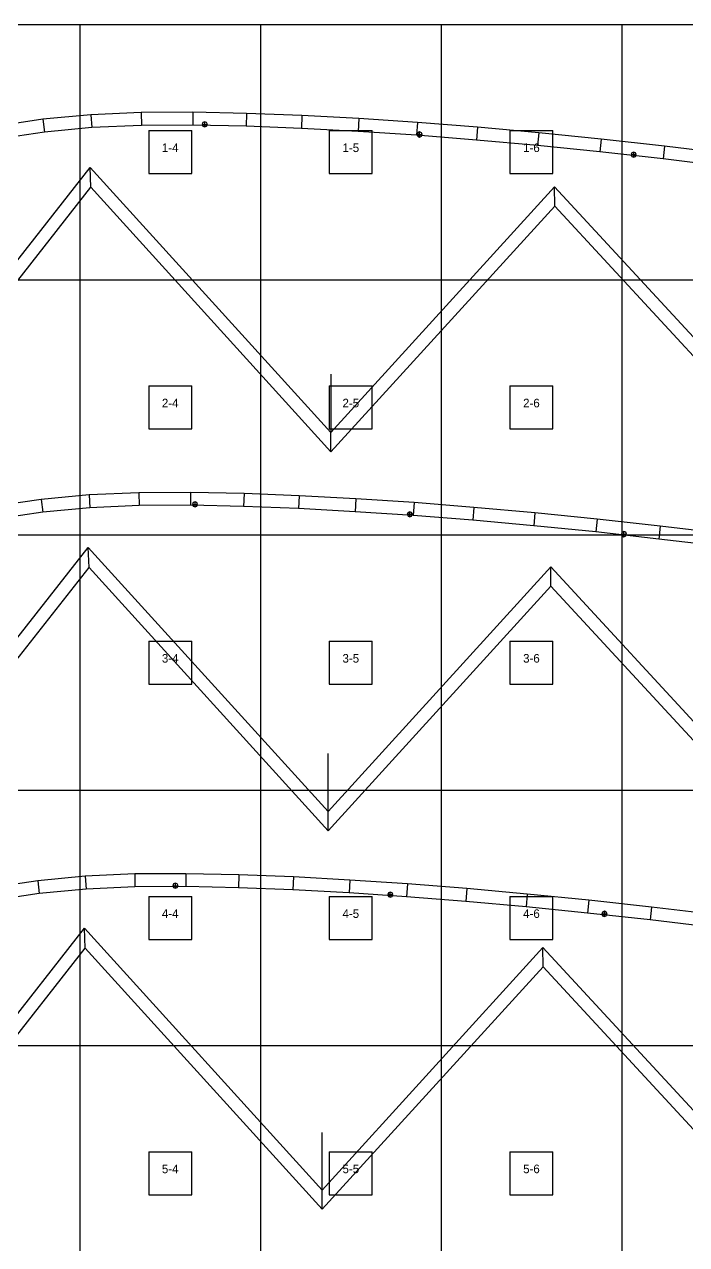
# Model space of a CAD drawing. Header units: metres. Extents: x -237 to 2940, y -2970 to 0.
# Drawn here: x 565 to 1335, y -1420 to 0 of the extents above; entities that cross this region are included whole.
import ezdxf
from ezdxf.enums import TextEntityAlignment as Align

# ---------------------------------------------------------------- set-up
doc = ezdxf.new("R2010")
doc.units = ezdxf.units.M
doc.layers.add('default', color=7, linetype='Continuous')
doc.layers.add('TEXTLAYER', color=7, linetype='Continuous')

msp = doc.modelspace()

# ---------------------------------------------------------------- linework, layer by layer
at = {"color": 9}
for p, q in [((420, 0), (630, 0)), ((630, 0), (630, -297)), ((630, 0), (840, 0)), ((630, 0), (630, -297)), ((840, 0), (840, -297)), ((840, 0), (1050, 0)), ((840, 0), (840, -297)), ((1050, 0), (1050, -297)), ((1050, 0), (1260, 0)), ((1050, 0), (1050, -297)), ((1260, 0), (1260, -297)), ((1260, 0), (1470, 0)), ((1260, 0), (1260, -297)), ((710, -123.5), (760, -123.5)), ((710, -123.5), (710, -173.5)), ((760, -173.5), (760, -123.5)), ((920, -123.5), (970, -123.5)), ((920, -123.5), (920, -173.5)), ((970, -173.5), (970, -123.5)), ((1130, -123.5), (1180, -123.5)), ((1130, -123.5), (1130, -173.5)), ((1180, -173.5), (1180, -123.5)), ((710, -173.5), (760, -173.5)), ((920, -173.5), (970, -173.5)), ((1130, -173.5), (1180, -173.5)), ((420, -297), (630, -297)), ((420, -297), (630, -297)), ((630, -297), (840, -297)), ((630, -297), (630, -594)), ((630, -297), (840, -297)), ((630, -297), (630, -594)), ((840, -297), (1050, -297)), ((840, -297), (840, -594)), ((840, -297), (1050, -297)), ((840, -297), (840, -594)), ((1050, -297), (1260, -297)), ((1050, -297), (1050, -594)), ((1050, -297), (1260, -297)), ((1050, -297), (1050, -594)), ((1260, -297), (1470, -297)), ((1260, -297), (1260, -594)), ((1260, -297), (1470, -297)), ((1260, -297), (1260, -594)), ((710, -420.5), (760, -420.5)), ((710, -420.5), (710, -470.5)), ((760, -470.5), (760, -420.5)), ((920, -420.5), (970, -420.5)), ((920, -420.5), (920, -470.5)), ((970, -470.5), (970, -420.5)), ((1130, -420.5), (1180, -420.5)), ((1130, -420.5), (1130, -470.5)), ((1180, -470.5), (1180, -420.5)), ((710, -470.5), (760, -470.5)), ((920, -470.5), (970, -470.5)), ((1130, -470.5), (1180, -470.5)), ((420, -594), (630, -594)), ((420, -594), (630, -594)), ((630, -594), (840, -594)), ((630, -594), (630, -891)), ((630, -594), (840, -594)), ((630, -594), (630, -891)), ((840, -594), (1050, -594)), ((840, -594), (840, -891)), ((840, -594), (1050, -594)), ((840, -594), (840, -891)), ((1050, -594), (1260, -594)), ((1050, -594), (1050, -891)), ((1050, -594), (1260, -594)), ((1050, -594), (1050, -891)), ((1260, -594), (1470, -594)), ((1260, -594), (1260, -891)), ((1260, -594), (1470, -594)), ((1260, -594), (1260, -891)), ((710, -717.5), (760, -717.5)), ((710, -717.5), (710, -767.5)), ((760, -767.5), (760, -717.5)), ((920, -717.5), (970, -717.5)), ((920, -717.5), (920, -767.5)), ((970, -767.5), (970, -717.5)), ((1130, -717.5), (1180, -717.5)), ((1130, -717.5), (1130, -767.5)), ((1180, -767.5), (1180, -717.5)), ((710, -767.5), (760, -767.5)), ((920, -767.5), (970, -767.5)), ((1130, -767.5), (1180, -767.5)), ((420, -891), (630, -891)), ((420, -891), (630, -891)), ((630, -891), (840, -891)), ((630, -891), (630, -1188)), ((630, -891), (840, -891)), ((630, -891), (630, -1188)), ((840, -891), (1050, -891)), ((840, -891), (840, -1188)), ((840, -891), (1050, -891)), ((840, -891), (840, -1188)), ((1050, -891), (1260, -891)), ((1050, -891), (1050, -1188)), ((1050, -891), (1260, -891)), ((1050, -891), (1050, -1188)), ((1260, -891), (1470, -891)), ((1260, -891), (1260, -1188)), ((1260, -891), (1470, -891)), ((1260, -891), (1260, -1188)), ((710, -1014.5), (760, -1014.5)), ((710, -1014.5), (710, -1064.5)), ((760, -1064.5), (760, -1014.5)), ((920, -1014.5), (970, -1014.5)), ((920, -1014.5), (920, -1064.5)), ((970, -1064.5), (970, -1014.5)), ((1130, -1014.5), (1180, -1014.5)), ((1130, -1014.5), (1130, -1064.5)), ((1180, -1064.5), (1180, -1014.5)), ((710, -1064.5), (760, -1064.5)), ((920, -1064.5), (970, -1064.5)), ((1130, -1064.5), (1180, -1064.5)), ((420, -1188), (630, -1188)), ((420, -1188), (630, -1188)), ((630, -1188), (840, -1188)), ((630, -1188), (630, -1485)), ((630, -1188), (840, -1188)), ((630, -1188), (630, -1485)), ((840, -1188), (1050, -1188)), ((840, -1188), (840, -1485)), ((840, -1188), (1050, -1188)), ((840, -1188), (840, -1485)), ((1050, -1188), (1260, -1188)), ((1050, -1188), (1050, -1485)), ((1050, -1188), (1260, -1188)), ((1050, -1188), (1050, -1485)), ((1260, -1188), (1470, -1188)), ((1260, -1188), (1260, -1485)), ((1260, -1188), (1470, -1188)), ((1260, -1188), (1260, -1485)), ((710, -1311.5), (760, -1311.5)), ((710, -1311.5), (710, -1361.5)), ((760, -1361.5), (760, -1311.5)), ((920, -1311.5), (970, -1311.5)), ((920, -1311.5), (920, -1361.5)), ((970, -1361.5), (970, -1311.5)), ((1130, -1311.5), (1180, -1311.5)), ((1130, -1311.5), (1130, -1361.5)), ((1180, -1361.5), (1180, -1311.5)), ((710, -1361.5), (760, -1361.5)), ((920, -1361.5), (970, -1361.5)), ((1130, -1361.5), (1180, -1361.5))]:
    msp.add_line(p, q, dxfattribs=at)
at = {"layer": 'default', "color": 7, "linetype": 'Continuous'}
for p, q in [((587, -110.4), (533.6, -118.3)), ((642.9, -105.1), (587, -110.4)), ((587, -110.4), (588.8, -125.3)), ((701.1, -102.5), (642.9, -105.1)), ((642.9, -105.1), (643.9, -120)), ((761.5, -102.2), (701.1, -102.5)), ((701.1, -102.5), (701.5, -117.5)), ((761.5, -102.2), (761.3, -117.2)), ((823.9, -103.5), (761.5, -102.2)), ((775.2, -113.3), (773.1, -114.2)), ((777.3, -114.2), (775.2, -113.3)), ((775.2, -119.3), (775.2, -113.3)), ((823.9, -103.5), (823.4, -118.5)), ((888.2, -106), (823.9, -103.5)), ((888.2, -106), (887.5, -121)), ((954.5, -109.6), (888.2, -106)), ((954.5, -109.6), (953.6, -124.5)), ((1022.6, -114.1), (954.5, -109.6)), ((588.8, -125.3), (536.2, -133.1)), ((643.9, -120), (588.8, -125.3)), ((701.5, -117.5), (643.9, -120)), ((761.3, -117.2), (701.5, -117.5)), ((823.4, -118.5), (761.3, -117.2)), ((773.1, -114.2), (772.2, -116.3)), ((772.2, -116.3), (773.1, -118.4)), ((772.2, -116.3), (778.2, -116.3)), ((773.1, -118.4), (775.2, -119.3)), ((775.2, -119.3), (777.3, -118.4)), ((778.2, -116.3), (777.3, -114.2)), ((777.3, -118.4), (778.2, -116.3)), ((887.5, -121), (823.4, -118.5)), ((953.6, -124.5), (887.5, -121)), ((1021.5, -129), (953.6, -124.5)), ((1022.6, -114.1), (1021.5, -129)), ((1022.9, -126), (1022, -128.1)), ((1092.3, -119.6), (1022.6, -114.1)), ((1025, -125.1), (1022.9, -126)), ((1025, -131.1), (1025, -125.1)), ((1027.1, -126), (1025, -125.1)), ((1028, -128.1), (1027.1, -126)), ((1092.3, -119.6), (1091, -134.6)), ((1163.5, -126.1), (1092.3, -119.6)), ((1163.5, -126.1), (1162.1, -141)), ((1236.1, -133.4), (1163.5, -126.1)), ((1091, -134.6), (1021.5, -129)), ((1022, -128.1), (1022.9, -130.2)), ((1022, -128.1), (1028, -128.1)), ((1022.9, -130.2), (1025, -131.1)), ((1025, -131.1), (1027.1, -130.2)), ((1027.1, -130.2), (1028, -128.1)), ((1162.1, -141), (1091, -134.6)), ((1234.5, -148.3), (1162.1, -141)), ((1236.1, -133.4), (1234.5, -148.3)), ((1309.9, -141.6), (1236.1, -133.4)), ((1309.9, -141.6), (1308.2, -156.5)), ((1384.7, -150.6), (1309.9, -141.6)), ((1308.2, -156.5), (1234.5, -148.3)), ((1271.8, -149.3), (1270.9, -151.5)), ((1270.9, -151.5), (1271.8, -153.6)), ((1270.9, -151.5), (1276.9, -151.5)), ((1273.9, -148.5), (1271.8, -149.3)), ((1271.8, -153.6), (1273.9, -154.5)), ((1276, -149.3), (1273.9, -148.5)), ((1273.9, -154.5), (1273.9, -148.5)), ((1273.9, -154.5), (1276, -153.6)), ((1276.9, -151.5), (1276, -149.3)), ((1276, -153.6), (1276.9, -151.5)), ((387.6, -490.8), (642, -166.3)), ((642, -166.3), (921.9, -474.8)), ((642.8, -189.5), (642, -166.3)), ((1382.9, -165.5), (1308.2, -156.5)), ((397, -503.1), (642.8, -189.5)), ((642.8, -189.5), (921.9, -497.1)), ((921.9, -474.8), (1182, -189.1)), ((1182.1, -211.3), (1182, -189.1)), ((1182, -189.1), (1472.8, -504.3)), ((921.9, -497.1), (1182.1, -211.3)), ((1182.1, -211.3), (1470.3, -523.7)), ((922.1, -474.7), (922.1, -407)), ((921.9, -497.1), (921.9, -474.8)), ((585, -552.7), (531.8, -560.6)), ((640.6, -547.4), (585, -552.7)), ((585, -552.7), (586.8, -567.6)), ((698.6, -544.8), (640.6, -547.4)), ((640.6, -547.4), (641.7, -562.4)), ((758.7, -544.5), (698.6, -544.8)), ((698.6, -544.8), (699, -559.8)), ((758.7, -544.5), (758.6, -559.5)), ((820.9, -545.9), (758.7, -544.5)), ((820.9, -545.9), (820.4, -560.9)), ((884.9, -548.3), (820.9, -545.9)), ((884.9, -548.3), (884.2, -563.3)), ((950.9, -551.9), (884.9, -548.3)), ((950.9, -551.9), (950, -566.9)), ((1018.7, -556.4), (950.9, -551.9)), ((586.8, -567.6), (534.5, -575.4)), ((641.7, -562.4), (586.8, -567.6)), ((699, -559.8), (641.7, -562.4)), ((758.6, -559.5), (699, -559.8)), ((820.4, -560.9), (758.6, -559.5)), ((761.7, -556.3), (760.9, -558.4)), ((760.9, -558.4), (761.7, -560.6)), ((760.9, -558.4), (766.9, -558.4)), ((763.9, -555.4), (761.7, -556.3)), ((761.7, -560.6), (763.9, -561.4)), ((766, -556.3), (763.9, -555.4)), ((763.9, -561.4), (763.9, -555.4)), ((763.9, -561.4), (766, -560.6)), ((766.9, -558.4), (766, -556.3)), ((766, -560.6), (766.9, -558.4)), ((884.2, -563.3), (820.4, -560.9)), ((950, -566.9), (884.2, -563.3)), ((1017.6, -571.3), (950, -566.9)), ((1011.5, -567.7), (1010.6, -569.9)), ((1013.6, -566.9), (1011.5, -567.7)), ((1015.7, -567.7), (1013.6, -566.9)), ((1013.6, -572.9), (1013.6, -566.9)), ((1016.6, -569.9), (1015.7, -567.7)), ((1018.7, -556.4), (1017.6, -571.3)), ((1088.1, -561.9), (1018.7, -556.4)), ((1088.1, -561.9), (1086.8, -576.8)), ((1159, -568.3), (1088.1, -561.9)), ((1010.6, -569.9), (1011.5, -572)), ((1010.6, -569.9), (1016.6, -569.9)), ((1011.5, -572), (1013.6, -572.9)), ((1013.6, -572.9), (1015.7, -572)), ((1015.7, -572), (1016.6, -569.9)), ((1086.8, -576.8), (1017.6, -571.3)), ((1157.6, -583.2), (1086.8, -576.8)), ((1159, -568.3), (1157.6, -583.2)), ((1231.3, -575.6), (1159, -568.3)), ((1231.3, -575.6), (1229.7, -590.5)), ((1304.8, -583.8), (1231.3, -575.6)), ((1229.7, -590.5), (1157.6, -583.2)), ((1303.1, -598.7), (1229.7, -590.5)), ((1260.5, -590.8), (1259.6, -593)), ((1259.6, -593), (1260.5, -595.1)), ((1259.6, -593), (1265.6, -593)), ((1262.6, -590), (1260.5, -590.8)), ((1260.5, -595.1), (1262.6, -596)), ((1264.7, -590.8), (1262.6, -590)), ((1262.6, -596), (1262.6, -590)), ((1262.6, -596), (1264.7, -595.1)), ((1265.6, -593), (1264.7, -590.8)), ((1264.7, -595.1), (1265.6, -593)), ((1304.8, -583.8), (1303.1, -598.7)), ((1379.3, -592.7), (1304.8, -583.8)), ((386.4, -931.5), (639.8, -608.4)), ((639.8, -608.4), (918.5, -915.7)), ((640.6, -631.7), (639.8, -608.4)), ((1377.5, -607.6), (1303.1, -598.7)), ((395.8, -943.8), (640.6, -631.7)), ((640.6, -631.7), (918.5, -938)), ((918.5, -915.7), (1177.5, -631.2)), ((1177.5, -631.2), (1467.1, -945)), ((1177.6, -653.4), (1177.5, -631.2)), ((918.5, -938), (1177.6, -653.4)), ((1177.6, -653.4), (1464.5, -964.4)), ((918.6, -915.5), (918.6, -848.1)), ((918.5, -938), (918.5, -915.7)), ((636.2, -991), (581, -996.2)), ((693.7, -988.4), (636.2, -991)), ((636.2, -991), (637.2, -1005.9)), ((753.3, -988.1), (693.7, -988.4)), ((693.7, -988.4), (694, -1003.4)), ((753.3, -988.1), (753.1, -1003.1)), ((814.9, -989.4), (753.3, -988.1)), ((814.9, -989.4), (814.4, -1004.4)), ((878.4, -991.9), (814.9, -989.4)), ((878.4, -991.9), (877.7, -1006.9)), ((943.8, -995.4), (878.4, -991.9)), ((581, -996.2), (528.3, -1004.1)), ((581, -996.2), (582.8, -1011.1)), ((637.2, -1005.9), (582.8, -1011.1)), ((694, -1003.4), (637.2, -1005.9)), ((753.1, -1003.1), (694, -1003.4)), ((738.9, -999.9), (738.1, -1002)), ((738.1, -1002), (738.9, -1004.1)), ((738.1, -1002), (744.1, -1002)), ((741.1, -999), (738.9, -999.9)), ((738.9, -1004.1), (741.1, -1005)), ((743.2, -999.9), (741.1, -999)), ((741.1, -1005), (741.1, -999)), ((741.1, -1005), (743.2, -1004.1)), ((744.1, -1002), (743.2, -999.9)), ((743.2, -1004.1), (744.1, -1002)), ((814.4, -1004.4), (753.1, -1003.1)), ((877.7, -1006.9), (814.4, -1004.4)), ((942.9, -1010.4), (877.7, -1006.9)), ((943.8, -995.4), (942.9, -1010.4)), ((1011, -999.9), (943.8, -995.4)), ((1011, -999.9), (1009.9, -1014.8)), ((1079.8, -1005.3), (1011, -999.9)), ((1079.8, -1005.3), (1078.6, -1020.3)), ((1150.1, -1011.7), (1079.8, -1005.3)), ((582.8, -1011.1), (530.9, -1018.8)), ((1009.9, -1014.8), (942.9, -1010.4)), ((988.8, -1010.2), (987.9, -1012.4)), ((987.9, -1012.4), (988.8, -1014.5)), ((987.9, -1012.4), (993.9, -1012.4)), ((990.9, -1009.4), (988.8, -1010.2)), ((988.8, -1014.5), (990.9, -1015.4)), ((993, -1010.2), (990.9, -1009.4)), ((990.9, -1015.4), (990.9, -1009.4)), ((990.9, -1015.4), (993, -1014.5)), ((993.9, -1012.4), (993, -1010.2)), ((993, -1014.5), (993.9, -1012.4)), ((1078.6, -1020.3), (1009.9, -1014.8)), ((1148.7, -1026.6), (1078.6, -1020.3)), ((1150.1, -1011.7), (1148.7, -1026.6)), ((1221.8, -1018.9), (1150.1, -1011.7)), ((1221.8, -1018.9), (1220.2, -1033.8)), ((1294.6, -1027), (1221.8, -1018.9)), ((1220.2, -1033.8), (1148.7, -1026.6)), ((1292.9, -1041.9), (1220.2, -1033.8)), ((1237.8, -1032.7), (1236.9, -1034.8)), ((1236.9, -1034.8), (1242.9, -1034.8)), ((1236.9, -1034.8), (1237.8, -1036.9)), ((1239.9, -1031.8), (1237.8, -1032.7)), ((1242, -1032.7), (1239.9, -1031.8)), ((1239.9, -1037.8), (1239.9, -1031.8)), ((1242.9, -1034.8), (1242, -1032.7)), ((1242, -1036.9), (1242.9, -1034.8)), ((1294.6, -1027), (1292.9, -1041.9)), ((1368.5, -1035.9), (1294.6, -1027)), ((1237.8, -1036.9), (1239.9, -1037.8)), ((1239.9, -1037.8), (1242, -1036.9)), ((1366.7, -1050.8), (1292.9, -1041.9)), ((384.2, -1371.9), (635.4, -1051.6)), ((635.4, -1051.6), (911.7, -1356.2)), ((636.2, -1074.8), (635.4, -1051.6)), ((393.6, -1384.2), (636.2, -1074.8)), ((636.2, -1074.8), (911.6, -1378.5)), ((911.7, -1356.2), (1168.4, -1074.1)), ((1168.5, -1096.3), (1168.4, -1074.1)), ((1168.4, -1074.1), (1455.5, -1385.3)), ((911.6, -1378.5), (1168.5, -1096.3)), ((1168.5, -1096.3), (1452.9, -1404.6)), ((911.8, -1356), (911.8, -1289.2)), ((911.6, -1378.5), (911.7, -1356.2))]:
    msp.add_line(p, q, dxfattribs=at)

# ---------------------------------------------------------------- texts
at = {"layer": 'TEXTLAYER', "color": 1}
for s, p in [('1-4', (735, -148.5)), ('1-5', (945, -148.5)), ('1-6', (1155, -148.5)), ('2-4', (735, -445.5)), ('2-5', (945, -445.5)), ('2-6', (1155, -445.5)), ('3-4', (735, -742.5)), ('3-5', (945, -742.5)), ('3-6', (1155, -742.5)), ('4-4', (735, -1039.5)), ('4-5', (945, -1039.5)), ('4-6', (1155, -1039.5)), ('5-4', (735, -1336.5)), ('5-5', (945, -1336.5)), ('5-6', (1155, -1336.5))]:
    msp.add_text(s, height=10, dxfattribs=at).set_placement(p, align=Align.CENTER)

doc.saveas('drawing.dxf')
